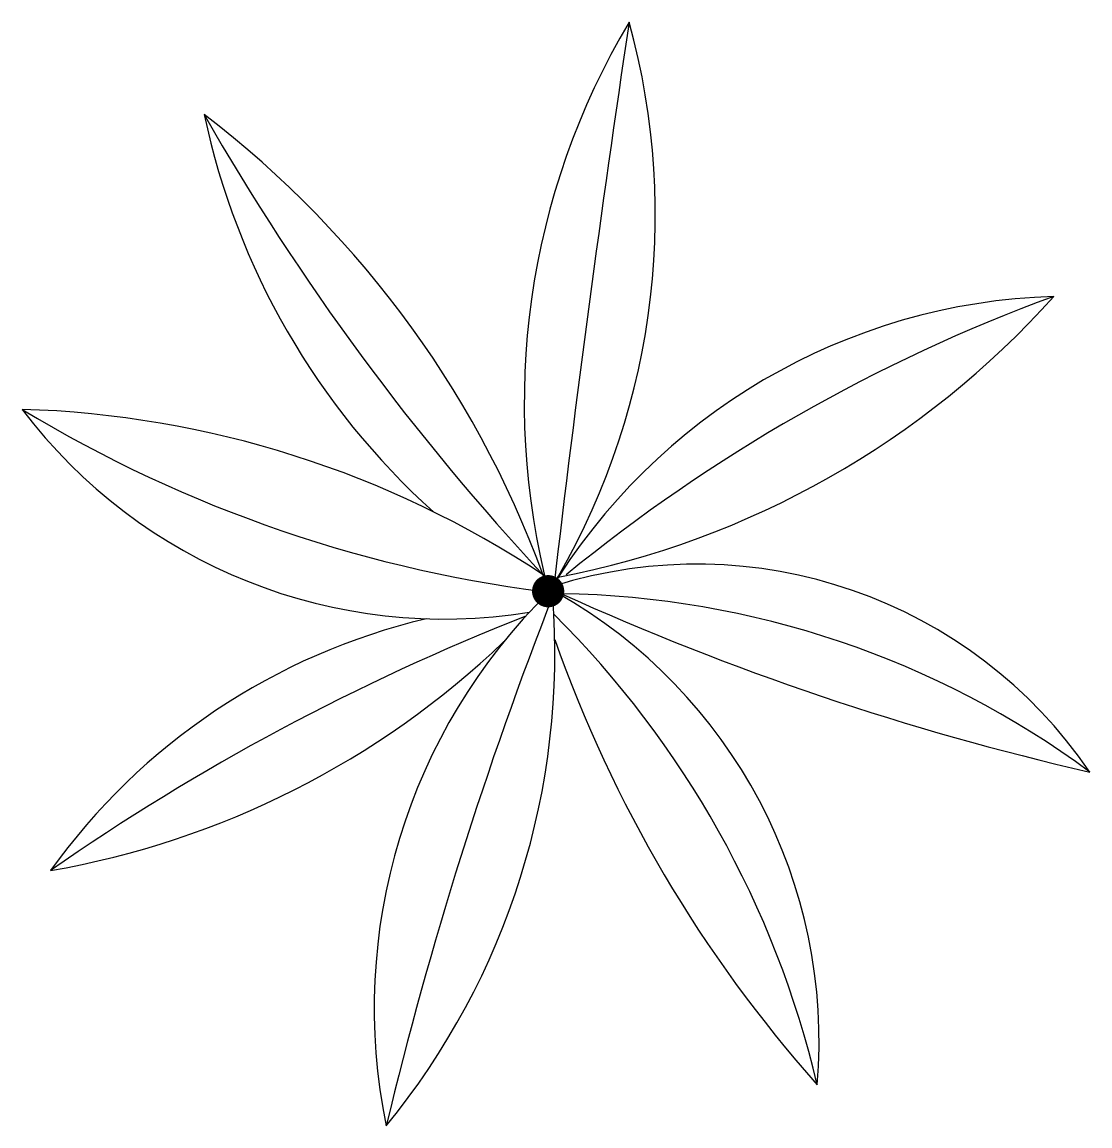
# Model space of a CAD drawing. Header units: millimetres. Extents: x 416.7 to 417.441, y 2576.831 to 2577.598.
import ezdxf

# ---------------------------------------------------------------- set-up
doc = ezdxf.new("R2010")
doc.units = ezdxf.units.MM
doc.header["$LTSCALE"] = 10
doc.layers.add('Vegetais', color=94, linetype='Continuous')

msp = doc.modelspace()

# ---------------------------------------------------------------- linework, layer by layer
at = {"layer": 'Vegetais', "const_width": 0.01119}
msp.add_lwpolyline([(417.05942, 2577.20282, 1), (417.07061, 2577.20282, 1)], format="xyb", close=True, dxfattribs=at)
at = {"layer": 'Vegetais'}
for centre, radius, start, end in [((417.56487, 2577.33366), 0.51645, 149.18503, 194.75894), ((416.63722, 2577.46449), 0.50224, 328.50223, 15.44174), ((429.05329, 2575.80422), 12.06607, 171.449515, 173.328965), ((416.39545, 2576.97026), 0.70932, 19.10918, 52.62319), ((418.32912, 2578.39437), 1.73193, 209.78893, 223.01249), ((417.32978, 2577.64073), 0.51492, 191.96981, 228.00593), ((417.4293, 2576.98319), 0.42461, 91.75262, 148.96698), ((416.95478, 2577.82083), 0.61949, 280.9019, 318.16034), ((417.81925, 2576.30846), 1.17067, 110.13289, 129.30996), ((416.99265, 2577.55115), 0.36769, 217.13601, 279.29734), ((417.17987, 2578.12192), 0.92692, 238.78751, 263.45806), ((416.6787, 2576.63607), 0.69341, 56.49173, 88.27853), ((417.16822, 2576.89097), 0.33061, 34.2692, 107.47187), ((417.34899, 2576.91316), 0.40481, 134.45948, 191.66156), ((419.67667, 2576.17739), 2.80153, 158.55507, 166.50124), ((416.55138, 2577.15955), 0.51832, 320.71029, 4.39765), ((416.89569, 2576.89001), 0.3576, 355.17215, 60.5321), ((417.87619, 2578.97137), 1.9435, 245.63043, 257.07367), ((417.06514, 2576.56806), 0.63305, 53.52946, 89.17464), ((417.63484, 2575.69466), 1.60158, 111.44002, 124.86986), ((417.08304, 2576.74796), 0.44762, 103.25342, 144.37652), ((416.58913, 2576.70343), 0.68111, 13.28223, 45.21008), ((416.61521, 2577.60625), 0.60654, 279.87079, 313.709), ((417.94653, 2577.47781), 0.92959, 199.37904, 221.6593)]:
    msp.add_arc(centre, radius, start, end, dxfattribs=at)

doc.saveas('drawing.dxf')
